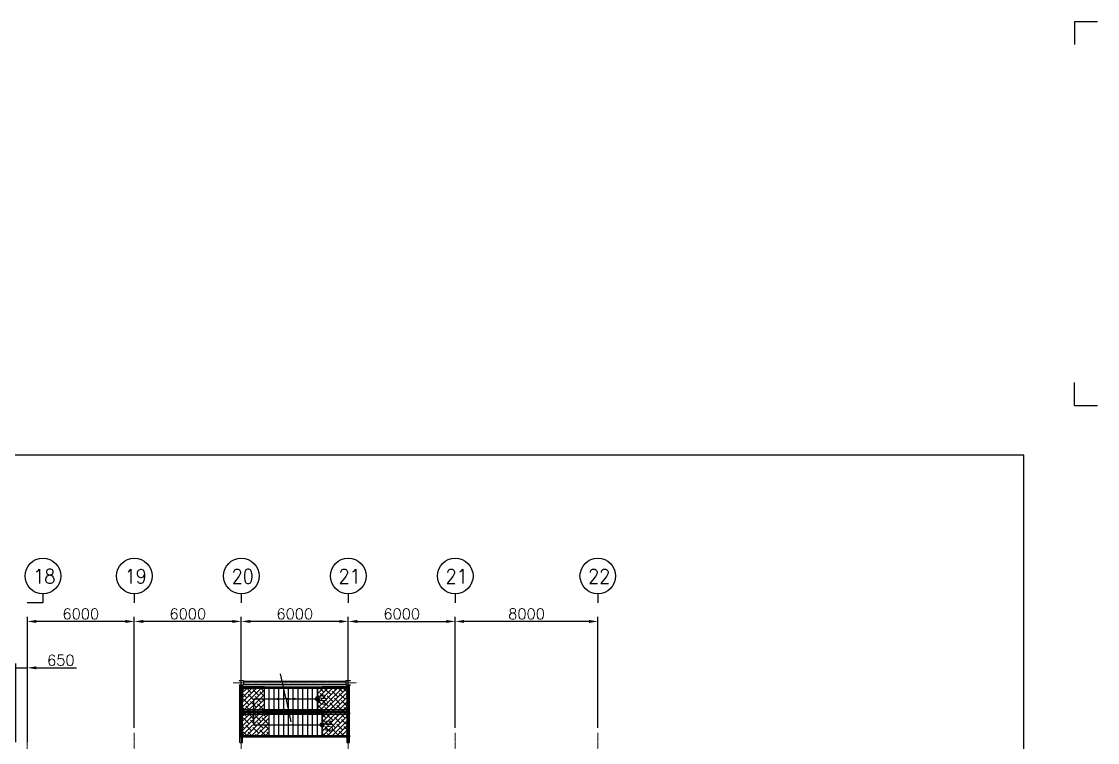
# Model space of a CAD drawing. Extents: x -59767 to 1106559, y -1290 to 1129522.
# Drawn here: x 122534 to 182884, y 468598 to 509031 of the extents above; entities that cross this region are included whole.
import ezdxf
from ezdxf.enums import TextEntityAlignment as Align

# ---------------------------------------------------------------- set-up
doc = ezdxf.new("R2010")
doc.units = 0
doc.linetypes.add('CENTER', pattern=[2, 1.25, -0.25, 0.25, -0.25])
doc.linetypes.add('PHANTOMX2', pattern=[5, 2.5, -0.5, 0.5, -0.5, 0.5, -0.5])
doc.layers.get('0').update_dxf_attribs({"linetype": 'CONTINUOUS', "lineweight": 9})
doc.layers.get('Defpoints').update_dxf_attribs({"linetype": 'CONTINUOUS', "lineweight": 9})
for name, color, linetype in [('15', 1, 'CONTINUOUS'), ('2', 4, 'CONTINUOUS'), ('7', 7, 'CONTINUOUS'), ('CY', 4, 'CONTINUOUS'), ('DIM', 7, 'CONTINUOUS'), ('M', 6, 'CONTINUOUS'), ('W-FIN', 4, 'CONTINUOUS'), ('WINDOW', 6, 'CONTINUOUS')]:
    doc.layers.add(name, color=color, linetype=linetype)
for name, color, linetype, lineweight in [('CENTER', 1, 'CENTER', 9), ('COL', 4, 'CONTINUOUS', 5), ('TEXT', 3, 'CONTINUOUS', 9), ('WALL', 7, 'CONTINUOUS', 9), ('중심선', 1, 'CENTER', 9), ('치수선', 6, 'CONTINUOUS', 9)]:
    doc.layers.add(name, color=color, linetype=linetype, lineweight=lineweight)
doc.styles.add('ROMANS', font='romans.shx', dxfattribs={"bigfont": 'whgtxt.shx'})
doc.styles.get("Standard").update_dxf_attribs({"font": 'romans.shx', "bigfont": 'whtgtxt.shx'})
doc.dimstyles.new('ISO-25', dxfattribs={"dimscale": 200, "dimtxt": 3, "dimasz": 2.5, "dimexe": 1.25, "dimexo": 0.625, "dimtad": 1, "dimdec": 0, "dimdsep": 46, "dimtxsty": 'Standard', "dimcen": 2.5, "dimadec": 0, "dimazin": 0, "dimtp": 0.1, "dimtm": 0.1, "dimtfac": 0.6, "dimtdec": 0, "dimtmove": 0, "dimatfit": 3, "dimfxl": 1, "dimtvp": 1, "dimtolj": 1, "dimarcsym": 0})

# ---------------------------------------------------------------- blocks, each defined once
blk = doc.blocks.new('*D267')
at = {"layer": 'Defpoints', "color": 0}
for p in [(146860, 475386), (146860, 469293), (154860, 469293)]:
    blk.add_point(p, dxfattribs=at)
at = {"layer": '치수선', "color": 0, "lineweight": -2}
for p, q in [((146860, 469418), (146860, 475636)), ((154860, 469418), (154860, 475636)), ((154360, 475386), (147360, 475386))]:
    blk.add_line(p, q, dxfattribs=at)
at = {"layer": '치수선', "color": 0}
for points in [[(147360, 475469), (147360, 475302), (146860, 475386)], [(154360, 475302), (154360, 475469), (154860, 475386)]]:
    blk.add_solid(points, dxfattribs=at)
at = {"layer": '치수선', "color": 0, "insert": (150860, 475811), "char_height": 600, "attachment_point": 5}
blk.add_mtext('\\A1;8000', dxfattribs=at)
blk = doc.blocks.new('*D268')
at = {"layer": 'Defpoints', "color": 0}
for p in [(146860, 475386), (140860, 469293), (146860, 469293)]:
    blk.add_point(p, dxfattribs=at)
at = {"layer": '치수선', "color": 0, "lineweight": -2}
for p, q in [((140860, 469418), (140860, 475636)), ((146860, 469418), (146860, 475636)), ((141360, 475386), (146360, 475386))]:
    blk.add_line(p, q, dxfattribs=at)
at = {"layer": '치수선', "color": 0}
for points in [[(141360, 475469), (141360, 475302), (140860, 475386)], [(146360, 475302), (146360, 475469), (146860, 475386)]]:
    blk.add_solid(points, dxfattribs=at)
at = {"layer": '치수선', "color": 0, "insert": (143860, 475811), "char_height": 600, "attachment_point": 5}
blk.add_mtext('\\A1;6000', dxfattribs=at)
blk = doc.blocks.new('*D269')
at = {"layer": 'Defpoints', "color": 0}
for p in [(134860, 475386), (134860, 469293), (140860, 469293)]:
    blk.add_point(p, dxfattribs=at)
at = {"layer": '치수선', "color": 0, "lineweight": -2}
for p, q in [((134860, 469418), (134860, 475636)), ((140860, 469418), (140860, 475636)), ((140360, 475386), (135360, 475386))]:
    blk.add_line(p, q, dxfattribs=at)
at = {"layer": '치수선', "color": 0}
for points in [[(135360, 475469), (135360, 475302), (134860, 475386)], [(140360, 475302), (140360, 475469), (140860, 475386)]]:
    blk.add_solid(points, dxfattribs=at)
at = {"layer": '치수선', "color": 0, "insert": (137860, 475811), "char_height": 600, "attachment_point": 5}
blk.add_mtext('\\A1;6000', dxfattribs=at)
blk = doc.blocks.new('*D270')
at = {"layer": 'Defpoints', "color": 0}
for p in [(128860, 475386), (128860, 469293), (134860, 469293)]:
    blk.add_point(p, dxfattribs=at)
at = {"layer": '치수선', "color": 0, "lineweight": -2}
for p, q in [((128860, 469418), (128860, 475636)), ((134860, 469418), (134860, 475636)), ((134360, 475386), (129360, 475386))]:
    blk.add_line(p, q, dxfattribs=at)
at = {"layer": '치수선', "color": 0}
for points in [[(129360, 475469), (129360, 475302), (128860, 475386)], [(134360, 475302), (134360, 475469), (134860, 475386)]]:
    blk.add_solid(points, dxfattribs=at)
at = {"layer": '치수선', "color": 0, "insert": (131860, 475811), "char_height": 600, "attachment_point": 5}
blk.add_mtext('\\A1;6000', dxfattribs=at)
blk = doc.blocks.new('*D271')
at = {"layer": 'Defpoints', "color": 0}
for p in [(122860, 475386), (122860, 469293), (128860, 469293)]:
    blk.add_point(p, dxfattribs=at)
at = {"layer": '치수선', "color": 0, "lineweight": -2}
for p, q in [((122860, 469418), (122860, 475636)), ((128860, 469418), (128860, 475636)), ((128360, 475386), (123360, 475386))]:
    blk.add_line(p, q, dxfattribs=at)
at = {"layer": '치수선', "color": 0}
for points in [[(123360, 475469), (123360, 475302), (122860, 475386)], [(128360, 475302), (128360, 475469), (128860, 475386)]]:
    blk.add_solid(points, dxfattribs=at)
at = {"layer": '치수선', "color": 0, "insert": (125860, 475811), "char_height": 600, "attachment_point": 5}
blk.add_mtext('\\A1;6000', dxfattribs=at)
blk = doc.blocks.new('*D272')
at = {"layer": 'Defpoints', "color": 0}
for p in [(122860, 472785), (122210, 468493), (122860, 468493)]:
    blk.add_point(p, dxfattribs=at)
at = {"layer": '치수선', "color": 0, "lineweight": -2}
for p, q in [((121710, 472785), (121210, 472785)), ((122210, 468618), (122210, 473035)), ((122210, 472785), (122860, 472785)), ((122860, 468618), (122860, 473035)), ((123360, 472785), (125622, 472785))]:
    blk.add_line(p, q, dxfattribs=at)
at = {"layer": '치수선', "color": 0}
for points in [[(121710, 472701), (121710, 472868), (122210, 472785)], [(123360, 472868), (123360, 472701), (122860, 472785)]]:
    blk.add_solid(points, dxfattribs=at)
at = {"layer": '치수선', "color": 0, "insert": (124741, 473210), "char_height": 600, "attachment_point": 5}
blk.add_mtext('\\A1;650', dxfattribs=at)
blk = doc.blocks.new('BUBBLE')
blk.add_line((0, -600), (0, -900))
blk.add_circle((0, 0), 600)
blk = doc.blocks.new('ARR')
blk.add_solid([(3, -0.5), (3, 0.5), (0, 0)])
blk = doc.blocks.new('DOT5')
at = {"ltscale": 0.5}
h = blk.add_hatch(color=256, dxfattribs=at)
h.dxf.hatch_style = 1
h.paths.add_polyline_path([(-7579, 38839, 1), (-7339, 38839, 1)])
at = {"color": 0, "ltscale": 0.5}
blk.add_circle((-7459, 38839), 120, dxfattribs=at)

msp = doc.modelspace()

# ---------------------------------------------------------------- hatches: boundary and pattern name
at = {"layer": 'M', "ltscale": 0.5}
h = msp.add_hatch(dxfattribs=at)
h.set_pattern_fill('ANSI38', color=6, scale=1500)
h.set_pattern_definition([(45, (-55348.68, 319295.37), (-132.58252, 132.58252), []), (135, (-55348.68, 319295.37), (-397.74756, 132.58252), [468.75, -281.25])])
h.paths.add_polyline_path([(134783.2, 471722.8), (134783.2, 468912.8), (136158.2, 468912.8), (136158.2, 468992.8), (136428.2, 468992.8), (136428.2, 470192.8), (136158.2, 470192.8), (136158.2, 471722.8)])
h = msp.add_hatch(dxfattribs=at)
h.set_pattern_fill('ANSI38', color=6, scale=1500)
h.set_pattern_definition([(45, (-54348.68, 313642.84), (-132.58252, 132.58252), []), (135, (-54348.68, 313642.84), (-397.74756, 132.58252), [468.75, -281.25])])
h.paths.add_polyline_path([(139128.2, 471642.8), (139128.2, 470362.8), (139398.2, 470362.8), (139398.2, 468912.8), (140933.2, 468912.8), (140933.2, 471722.8), (139398.2, 471722.8), (139398.2, 471642.8)])

# ---------------------------------------------------------------- linework, layer by layer
at = {"color": 3, "linetype": 'PHANTOMX2', "ltscale": 2}
for p, q in [((134818.2, 468952.8), (134818.2, 471682.8)), ((134818.2, 471682.8), (140898.2, 471682.8)), ((140898.2, 471682.8), (140898.2, 468952.8)), ((136058.2, 470232.8), (136058.2, 470402.8)), ((136058.2, 470402.8), (139498.2, 470402.8)), ((136058.2, 470232.8), (139498.2, 470232.8)), ((139498.2, 470232.8), (139498.2, 470402.8)), ((134818.2, 468952.8), (140898.2, 468952.8))]:
    msp.add_line(p, q, dxfattribs=at)
at = {"layer": '15'}
for p, q in [((178754.5, 484710.3), (2838.9, 484685.1)), ((178754.5, 362483.8), (178754.5, 484710.3))]:
    msp.add_line(p, q, dxfattribs=at)
at = {"layer": '2'}
for p, q in [((181593.3, 509031.1), (181593.3, 507740.7)), ((181593.3, 509031.1), (182883.7, 509031.1)), ((181593.3, 487498.8), (181593.3, 488789.2)), ((181593.3, 487498.8), (182883.7, 487498.8))]:
    msp.add_line(p, q, dxfattribs=at)
at = {"layer": 'CENTER', "linetype": 'CENTER'}
for p, q in [((134396.5, 471942.8), (141329.1, 471942.8)), ((134858.2, 472408.4), (134858.2, 467554.3)), ((140858.2, 472408.4), (140858.2, 467568.6))]:
    msp.add_line(p, q, dxfattribs=at)
at = {"layer": 'COL', "color": 2, "linetype": 'Continuous'}
for points in [[(134837.7, 472053.8, -0.4142136), (134853.7, 472037.8), (134853.7, 471847.8, -0.4142136), (134837.7, 471831.8), (134733.2, 471831.8), (134733.2, 471817.8), (134983.2, 471817.8), (134983.2, 471831.8), (134878.7, 471831.8, -0.4142136), (134862.7, 471847.8), (134862.7, 472037.8, -0.4142136), (134878.7, 472053.8), (134983.2, 472053.8), (134983.2, 472067.8), (134733.2, 472067.8), (134733.2, 472053.8)], [(140837.7, 472053.8, -0.4142136), (140853.7, 472037.8), (140853.7, 471847.8, -0.4142136), (140837.7, 471831.8), (140733.2, 471831.8), (140733.2, 471817.8), (140983.2, 471817.8), (140983.2, 471831.8), (140878.7, 471831.8, -0.4142136), (140862.7, 471847.8), (140862.7, 472037.8, -0.4142136), (140878.7, 472053.8), (140983.2, 472053.8), (140983.2, 472067.8), (140733.2, 472067.8), (140733.2, 472053.8)]]:
    msp.add_lwpolyline(points, format="xyb", close=True, dxfattribs=at)
at = {"layer": 'CY', "ltscale": 0.5}
for p, q in [((134993.2, 472030.3), (140723.2, 472030.3)), ((134993.2, 472030.3), (134993.2, 471855.3)), ((140723.2, 472030.3), (140723.2, 471855.3)), ((134783.2, 468602.8), (134783.2, 471807.8)), ((134933.2, 471807.8), (134783.2, 471807.8)), ((134933.2, 468602.8), (134933.2, 471807.8)), ((134943.2, 471722.8), (134943.2, 471642.8)), ((134993.2, 471855.3), (140723.2, 471855.3)), ((140773.2, 471722.8), (140773.2, 471642.8)), ((140783.2, 471807.8), (140783.2, 468602.8)), ((140933.2, 471807.8), (140783.2, 471807.8)), ((140933.2, 468602.8), (140933.2, 471807.8)), ((135558.2, 471042.8), (137238.2, 471042.8)), ((137508.2, 471042.8), (139128.2, 471042.8)), ((134943.2, 470442.8), (134943.2, 470362.8)), ((134943.2, 470272.8), (134943.2, 470192.8)), ((140773.2, 470442.8), (140773.2, 470362.8)), ((140773.2, 470272.8), (140773.2, 470192.8)), ((140933.2, 470272.8), (140933.2, 470192.8)), ((135558.2, 469592.8), (139398.2, 469592.8)), ((134943.2, 468992.8), (134943.2, 468912.8)), ((140773.2, 468992.8), (140773.2, 468912.8)), ((140933.2, 468992.8), (140933.2, 468912.8)), ((134783.2, 468602.8), (134933.2, 468602.8)), ((140783.2, 468602.8), (140933.2, 468602.8))]:
    msp.add_line(p, q, dxfattribs=at)
at = {"layer": 'DIM', "linetype": 'Continuous'}
msp.add_line((123734.6, 476435.6), (122859.5, 476435.6), dxfattribs=at)
at = {"layer": 'M'}
for points in [[(137657.6, 469761.6), (137393.4, 470980.2), (137523.3, 471049.1), (137373.2, 471042.8), (137223, 471036.5), (137352.9, 471105.5), (137061.7, 472449.1)], [(139398.2, 471722.8), (139398.2, 471642.8), (139128.2, 471642.8), (139128.2, 470362.8), (139398.2, 470362.8), (139398.2, 468912.8), (140933.2, 468912.8), (140933.2, 471722.8), (139398.2, 471722.8)]]:
    msp.add_lwpolyline(points, dxfattribs=at)
at = {"layer": 'W-FIN', "ltscale": 0.5}
for p, q in [((134943.2, 471722.8), (140773.2, 471722.8)), ((134943.2, 471642.8), (140773.2, 471642.8)), ((136158.2, 470362.8), (136158.2, 471722.8)), ((136428.2, 470442.8), (136428.2, 471642.8)), ((136698.2, 470442.8), (136698.2, 471642.8)), ((136968.2, 470442.8), (136968.2, 471642.8)), ((137238.2, 470442.8), (137238.2, 471642.8)), ((137508.2, 470442.8), (137508.2, 471642.8)), ((137778.2, 470442.8), (137778.2, 471642.8)), ((138048.2, 470442.8), (138048.2, 471642.8)), ((138318.2, 470442.8), (138318.2, 471642.8)), ((138588.2, 470442.8), (138588.2, 471642.8)), ((138858.2, 470442.8), (138858.2, 471642.8)), ((139128.2, 470362.8), (139128.2, 471642.8)), ((139398.2, 471642.8), (139398.2, 471722.8)), ((135558.2, 469592.8), (135558.2, 471042.8)), ((134943.2, 470442.8), (140773.2, 470442.8)), ((134943.2, 470362.8), (140773.2, 470362.8)), ((134943.2, 470272.8), (140773.2, 470272.8)), ((134943.2, 470192.8), (140773.2, 470192.8)), ((136158.2, 470192.8), (136158.2, 470362.8)), ((136428.2, 468992.8), (136428.2, 470192.8)), ((136698.2, 468992.8), (136698.2, 470192.8)), ((136968.2, 468992.8), (136968.2, 470192.8)), ((137238.2, 468992.8), (137238.2, 470192.8)), ((137508.2, 468992.8), (137508.2, 470192.8)), ((137778.2, 468992.8), (137778.2, 470192.8)), ((138048.2, 468992.8), (138048.2, 470192.8)), ((138318.2, 468992.8), (138318.2, 470192.8)), ((138588.2, 468992.8), (138588.2, 470192.8)), ((138858.2, 468992.8), (138858.2, 470192.8)), ((139128.2, 468992.8), (139128.2, 470192.8)), ((139398.2, 468912.8), (139398.2, 470362.8)), ((139398.2, 468992.8), (139398.2, 470192.8)), ((134943.2, 468992.8), (140773.2, 468992.8)), ((136158.2, 468912.8), (136158.2, 468992.8)), ((134943.2, 468912.8), (140773.2, 468912.8))]:
    msp.add_line(p, q, dxfattribs=at)
at = {"layer": 'WINDOW', "ltscale": 0.5}
msp.add_lwpolyline([(136158.2, 471722.8), (134783.2, 471722.8), (134783.2, 468912.8), (136158.2, 468912.8), (136158.2, 468992.8), (136428.2, 468992.8), (136428.2, 470192.8), (136158.2, 470192.8)], close=True, dxfattribs=at)
at = {"layer": '중심선'}
for p, q in [((122858.2, 469140.2), (122858.2, 405642.8)), ((128858.2, 405642.8), (128858.2, 469140.2)), ((134858.2, 405642.8), (134858.2, 469140.2)), ((140858.2, 405642.8), (140858.2, 469140.2)), ((146858.2, 405642.8), (146858.2, 469140.2)), ((154858.2, 405642.8), (154858.2, 469140.2))]:
    msp.add_line(p, q, dxfattribs=at)

# ---------------------------------------------------------------- block references
at = {"color": 0}
for p in [(146587.2, 432203.6), (146857.2, 430753.6)]:
    msp.add_blockref('DOT5', p, dxfattribs=at)
at = {"layer": '7', "color": 7, "xscale": 1.666666666627862, "yscale": 1.666666666627862, "zscale": 1.666666666627862}
for p in [(123734.6, 477935.6), (128859.6, 477935.6), (134859.6, 477935.6), (140859.6, 477935.6), (146859.6, 477935.6), (154858.2, 477935.6)]:
    msp.add_blockref('BUBBLE', p, dxfattribs=at)
at = {"layer": 'WALL', "yscale": 125, "zscale": 125, "rotation": 180}
for p, xscale in [((137238.2, 471042.8), 125), ((137508.2, 471042.8), -125)]:
    msp.add_blockref('ARR', p, dxfattribs=dict(at, xscale=xscale))

# ---------------------------------------------------------------- texts
at = {"layer": 'TEXT', "color": 7, "style": 'ROMANS', "width": 0.9}
for s, p in [('18', (123814, 477918.1)), ('19', (128939, 477918.1)), ('20', (134939, 477918.1)), ('21', (140939, 477918.1)), ('21', (146939, 477918.1)), ('22', (154937.7, 477918.1))]:
    msp.add_text(s, height=800, dxfattribs=at).set_placement(p, align=Align.MIDDLE)
at = {"layer": 'WALL', "style": 'ROMANS', "width": 0.9}
for s, p in [('UP', (139703, 470685.9)), ('DN', (139973, 469235.9))]:
    msp.add_text(s, height=375, rotation=90, dxfattribs=at).set_placement(p)

# ---------------------------------------------------------------- dimensions: what is measured, and where the dimension line sits
at = {"layer": '치수선'}
for base, p1, p2, picture, middle in [((122859.5, 475385.6), (128859.6, 469292.8), (122859.5, 469292.8), '*D271', (125859.6, 475810.6)), ((128859.6, 475385.6), (134859.6, 469292.8), (128859.6, 469292.8), '*D270', (131859.6, 475810.6)), ((134859.6, 475385.6), (140859.6, 469292.8), (134859.6, 469292.8), '*D269', (137859.6, 475810.6)), ((146859.6, 475385.6), (140859.6, 469292.8), (146859.6, 469292.8), '*D268', (143859.6, 475810.6)), ((146859.6, 475385.6), (154859.6, 469292.8), (146859.6, 469292.8), '*D267', (150859.6, 475810.6)), ((122859.5, 472784.5), (122209.5, 468492.8), (122859.5, 468492.8), '*D272', (124740.5, 473209.5))]:
    dim = msp.add_linear_dim(base=base, p1=p1, p2=p2, dimstyle='ISO-25', dxfattribs=at)
    dim.commit()
    dim.dimension.update_dxf_attribs({"geometry": picture, "text_midpoint": middle})

doc.saveas('drawing.dxf')
